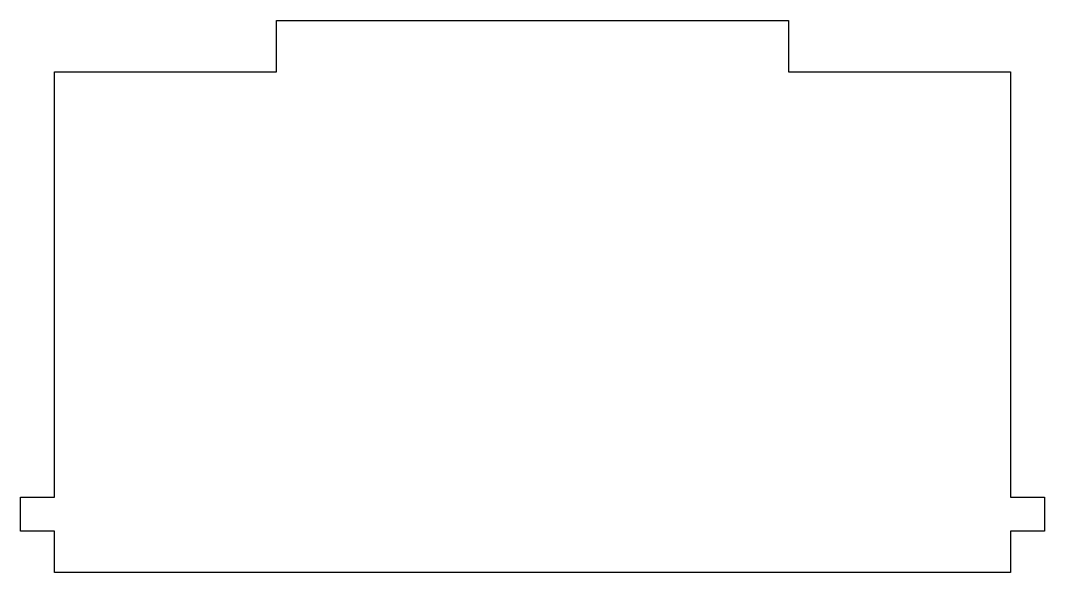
# Model space of a CAD drawing. Header units: millimetres. Extents: x -90 to 0, y -47 to 1.5.
import ezdxf

# ---------------------------------------------------------------- set-up
doc = ezdxf.new("R2010")
doc.units = ezdxf.units.MM
doc.layers.get('0').update_dxf_attribs({"linetype": 'CONTINUOUS'})

msp = doc.modelspace()

# ---------------------------------------------------------------- linework, layer by layer
msp.add_lwpolyline([(-67.5, 1.5), (-22.5, 1.5), (-22.5, -3), (-3, -3), (-3, -40.379), (0, -40.379), (0, -43.379), (-3, -43.379), (-3, -47), (-87, -47), (-87, -43.379), (-90, -43.379), (-90, -40.379), (-87, -40.379), (-87, -3), (-67.5, -3)], close=True)

doc.saveas('drawing.dxf')
